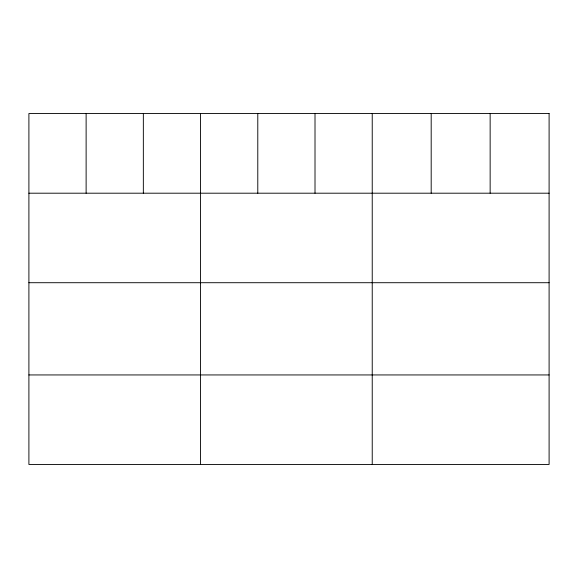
<?xml version="1.0" encoding="UTF-8"?>
<svg xmlns="http://www.w3.org/2000/svg" width="578" height="578" viewBox="0 0 578 578"><rect width="100%" height="100%" fill="white"/><g stroke="black" fill="none" stroke-linecap="round" stroke-linejoin="round"><path stroke-width="0.87" d="M28.9 193.196L549.1 193.196M28.9 282.714L549.1 282.714M28.9 374.941L549.1 374.941M490.144 113.541L490.144 193.196M431.188 113.541L431.188 193.196M372.232 113.541L372.232 464.459M315.01 113.541L315.01 193.196M257.788 113.541L257.788 193.196M200.566 113.541L200.566 464.459M143.344 113.541L143.344 193.196M86.122 113.541L86.122 193.196M549.1 113.541L28.9 113.541L28.9 464.459L549.1 464.459L549.1 113.541"/></g></svg>
